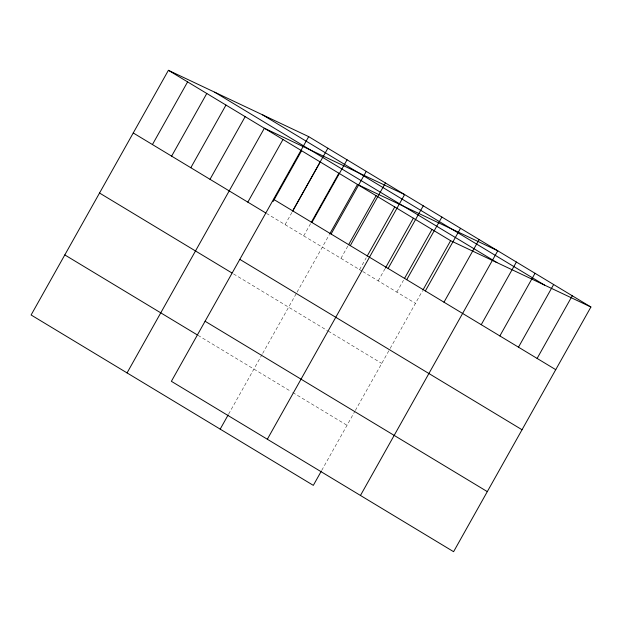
<?xml version="1.0" encoding="UTF-8"?>
<svg xmlns="http://www.w3.org/2000/svg" width="622" height="622" viewBox="0 0 622 622"><rect width="100%" height="100%" fill="white"/><g stroke="black" fill="none" stroke-linecap="round" stroke-linejoin="round"><path stroke-width="0.47" stroke-dasharray="3.11 2.33" d="M285.078 224.628L292.208 211.931M303.707 235.878L310.829 223.174M228.616 414.12L262.227 354.221M262.694 353.397L296.585 293.001M297.052 292.169L329.458 234.424M340.957 258.363L348.087 245.667M359.586 269.614L366.234 257.757M378.207 280.856L384.863 268.999M396.836 292.099L403.491 280.25M321.745 470.349L354.898 411.274M355.364 410.442L389.714 349.23M390.181 348.398L422.587 290.645M266.449 213.385L362.012 271.075M362.82 271.565L415.465 303.349M233.553 273.944L327.499 330.655M328.307 331.145L381.752 363.411M198.014 335.336L291.15 391.565M292.768 392.544L347.029 425.3"/><path stroke-width="0.93" d="M308.683 136.638L171.377 381.309L453.593 551.691L590.9 307.019L308.683 136.638L168.406 70.309L31.1 314.981L313.317 485.362L321.279 471.181M152.437 144.553L187.595 81.902M171.625 156.138L206.784 93.487M190.814 167.722L225.973 105.071M210.011 179.307L245.169 116.656M127.051 372.912L264.358 128.241L404.634 194.562L267.336 439.241M247.828 202.142L282.987 139.483M273.105 201.536L301.608 150.734M292.713 210.874L327.872 148.223M292.682 211.083L320.237 161.977M311.303 222.326L338.866 173.219M311.902 222.466L347.06 159.807M220.188 429.141L228.142 414.96M329.932 233.577L357.487 184.47L497.771 250.79L360.465 495.462M331.091 234.051L366.257 171.392M348.561 244.819L376.116 195.712M350.287 245.636L385.446 182.977M367.182 256.062L394.745 206.955M385.337 268.16L413.373 218.198M388.105 268.463L423.263 205.812M404.44 278.555L431.995 229.448M406.726 279.713L441.892 217.055M423.061 289.798L450.623 240.691L590.9 307.019M425.355 290.956L460.513 228.297M443.984 302.199L479.142 239.548M481.234 324.692L516.392 262.033M499.863 335.934L535.021 273.283M518.484 347.177L553.65 284.526M537.113 358.428L572.271 295.769M262.391 114.751L544.608 285.125M214.699 92.196L496.916 262.577M168.406 70.309L450.623 240.691M273.524 199.289L555.741 369.67M133.24 132.968L265.641 212.895M239.812 259.358L522.029 429.74M99.536 193.03L231.936 272.965M205.081 321.24L487.306 491.621M64.805 254.919L197.205 334.846"/></g></svg>
